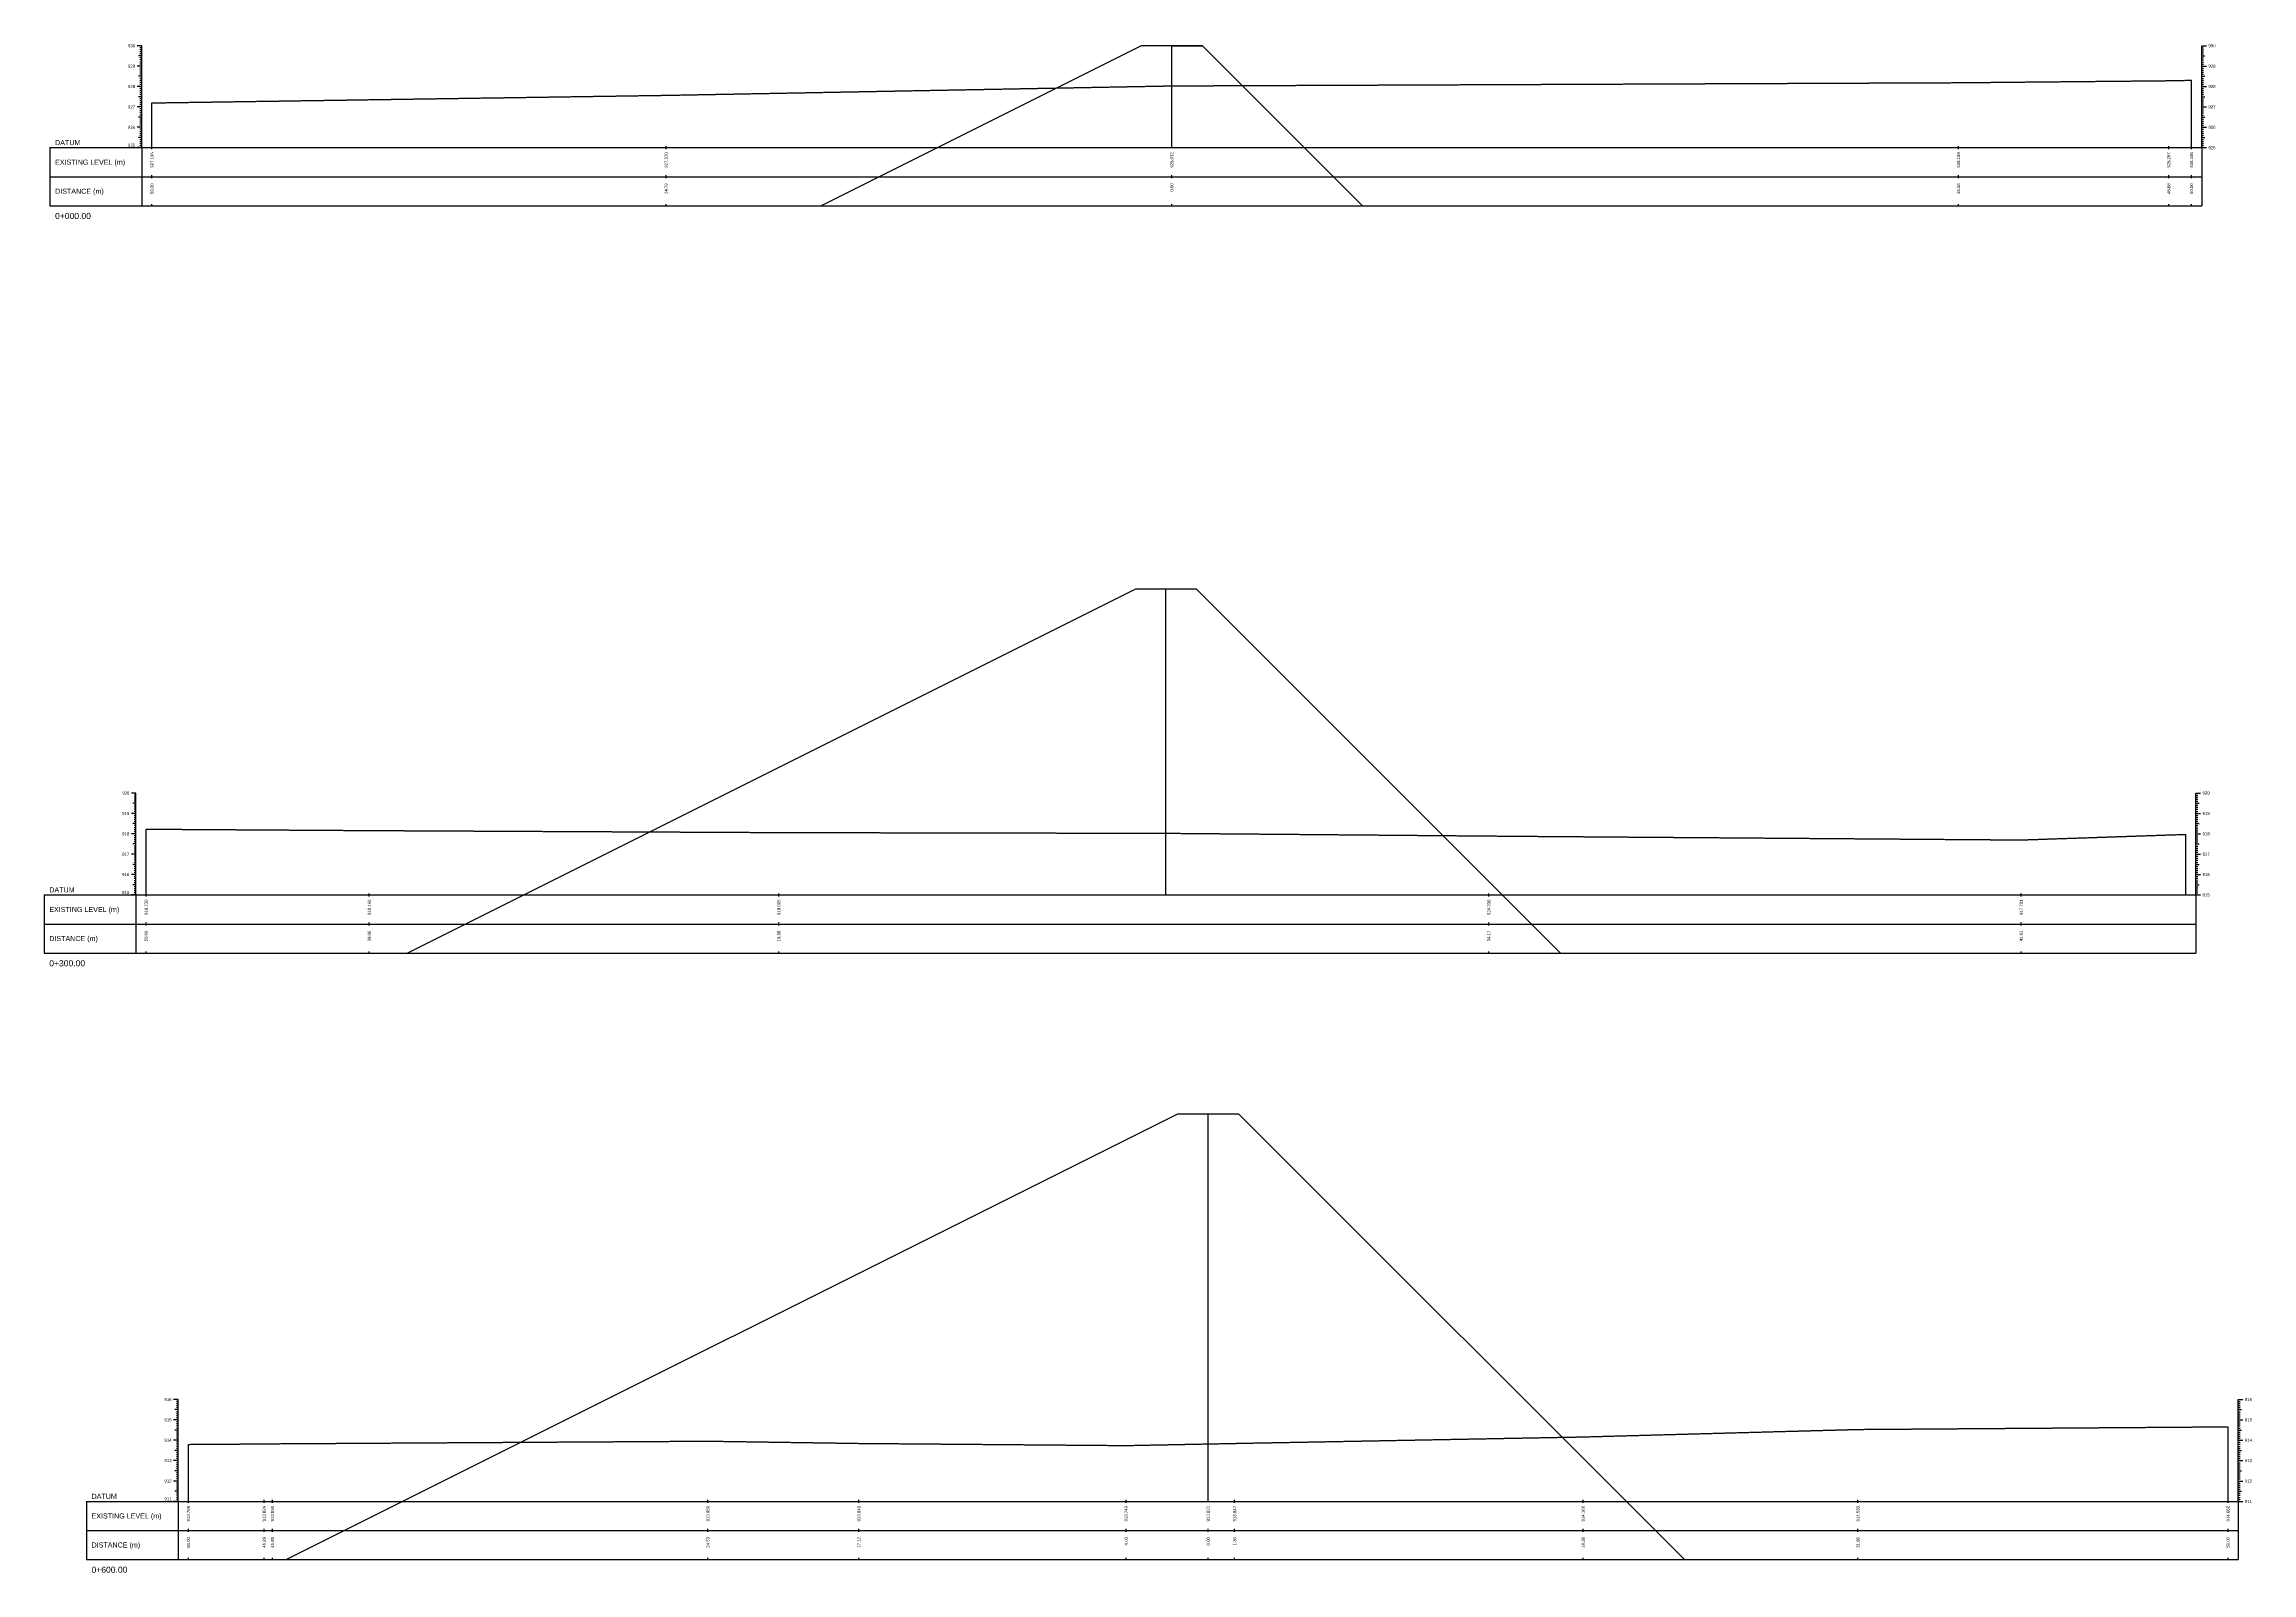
# Model space of a CAD drawing. Header units: millimetres. Extents: x 824502 to 1498685, y 1474633 to 1481826.
# Drawn here: x 1481417 to 1482500, y 1479039 to 1479789 of the extents above; entities that cross this region are included whole.
import ezdxf
from ezdxf.enums import TextEntityAlignment as Align

# ---------------------------------------------------------------- set-up
doc = ezdxf.new("R2010")
doc.units = ezdxf.units.MM
doc.linetypes.add('HIDDEN', pattern=[0.375, 0.25, -0.125])
doc.layers.add('CS_Drawing', color=7, linetype='Continuous')
doc.layers.add('GL', color=3, linetype='HIDDEN')
doc.styles.get("Standard").update_dxf_attribs({"font": 'arial.ttf'})

msp = doc.modelspace()

# ---------------------------------------------------------------- linework, layer by layer
at = {"color": 0}
for p, q in [((1481955.34, 1479788.465), (1481798.374, 1479709.965)), ((1481970.328, 1479788.465), (1481955.328, 1479788.465)), ((1481985.34, 1479788.465), (1481955.34, 1479788.465)), ((1481970.328, 1479738.465), (1481970.328, 1479788.465)), ((1481970.328, 1479788.465), (1481985.328, 1479788.465)), ((1481985.34, 1479788.465), (1482063.84, 1479709.965)), ((1482470.328, 1479739.215), (1482470.328, 1479771.545)), ((1481952.479, 1479521.938), (1481595.556, 1479343.438)), ((1481982.479, 1479521.938), (1481952.479, 1479521.938)), ((1481967.479, 1479371.938), (1481967.479, 1479521.938)), ((1481982.479, 1479521.938), (1482160.979, 1479343.438)), ((1481973.203, 1479264.499), (1481536.298, 1479045.999)), ((1482003.203, 1479264.499), (1481973.203, 1479264.499)), ((1481988.203, 1479074.499), (1481988.203, 1479264.499)), ((1482003.203, 1479264.499), (1482221.703, 1479045.999))]:
    msp.add_line(p, q, dxfattribs=at)
at = {"layer": 'CS_Drawing'}
for p, q in [((1481465.328, 1479788.465), (1481463.078, 1479788.465)), ((1481465.328, 1479788.465), (1481463.753, 1479788.465)), ((1481465.328, 1479783.465), (1481463.753, 1479783.465)), ((1481465.328, 1479788.465), (1481464.428, 1479788.465)), ((1481465.328, 1479787.465), (1481464.428, 1479787.465)), ((1481465.328, 1479786.465), (1481464.428, 1479786.465)), ((1481465.328, 1479785.465), (1481464.428, 1479785.465)), ((1481465.328, 1479784.465), (1481464.428, 1479784.465)), ((1481465.328, 1479783.465), (1481464.428, 1479783.465)), ((1481465.328, 1479782.465), (1481464.428, 1479782.465)), ((1481465.328, 1479738.465), (1481465.328, 1479788.465)), ((1482475.328, 1479788.465), (1482477.578, 1479788.465)), ((1482475.328, 1479788.465), (1482476.903, 1479788.465)), ((1482475.328, 1479788.465), (1482476.228, 1479788.465)), ((1482475.328, 1479738.465), (1482475.328, 1479788.465)), ((1482475.328, 1479787.465), (1482476.228, 1479787.465)), ((1482475.328, 1479786.465), (1482476.228, 1479786.465)), ((1482475.328, 1479785.465), (1482476.228, 1479785.465)), ((1482475.328, 1479784.465), (1482476.228, 1479784.465)), ((1482475.328, 1479783.465), (1482476.903, 1479783.465)), ((1482475.328, 1479783.465), (1482476.228, 1479783.465)), ((1482475.328, 1479782.465), (1482476.228, 1479782.465)), ((1481465.328, 1479778.465), (1481463.078, 1479778.465)), ((1481465.328, 1479778.465), (1481463.753, 1479778.465)), ((1481465.328, 1479773.465), (1481463.753, 1479773.465)), ((1481465.328, 1479781.465), (1481464.428, 1479781.465)), ((1481465.328, 1479780.465), (1481464.428, 1479780.465)), ((1481465.328, 1479779.465), (1481464.428, 1479779.465)), ((1481465.328, 1479778.465), (1481464.428, 1479778.465)), ((1481465.328, 1479777.465), (1481464.428, 1479777.465)), ((1481465.328, 1479776.465), (1481464.428, 1479776.465)), ((1481465.328, 1479775.465), (1481464.428, 1479775.465)), ((1481465.328, 1479774.465), (1481464.428, 1479774.465)), ((1481465.328, 1479773.465), (1481464.428, 1479773.465)), ((1481465.328, 1479772.465), (1481464.428, 1479772.465)), ((1481465.328, 1479771.465), (1481464.428, 1479771.465)), ((1482475.328, 1479781.465), (1482476.228, 1479781.465)), ((1482475.328, 1479780.465), (1482476.228, 1479780.465)), ((1482475.328, 1479779.465), (1482476.228, 1479779.465)), ((1482475.328, 1479778.465), (1482477.578, 1479778.465)), ((1482475.328, 1479778.465), (1482476.903, 1479778.465)), ((1482475.328, 1479778.465), (1482476.228, 1479778.465)), ((1482475.328, 1479777.465), (1482476.228, 1479777.465)), ((1482475.328, 1479776.465), (1482476.228, 1479776.465)), ((1482475.328, 1479775.465), (1482476.228, 1479775.465)), ((1482475.328, 1479774.465), (1482476.228, 1479774.465)), ((1482475.328, 1479773.465), (1482476.903, 1479773.465)), ((1482475.328, 1479773.465), (1482476.228, 1479773.465)), ((1482475.328, 1479772.465), (1482476.228, 1479772.465)), ((1482475.328, 1479771.465), (1482476.228, 1479771.465)), ((1481465.328, 1479768.465), (1481463.078, 1479768.465)), ((1481465.328, 1479768.465), (1481463.753, 1479768.465)), ((1481465.328, 1479763.465), (1481463.753, 1479763.465)), ((1481465.328, 1479770.465), (1481464.428, 1479770.465)), ((1481465.328, 1479769.465), (1481464.428, 1479769.465)), ((1481465.328, 1479768.465), (1481464.428, 1479768.465)), ((1481465.328, 1479767.465), (1481464.428, 1479767.465)), ((1481465.328, 1479766.465), (1481464.428, 1479766.465)), ((1481465.328, 1479765.465), (1481464.428, 1479765.465)), ((1481465.328, 1479764.465), (1481464.428, 1479764.465)), ((1481465.328, 1479763.465), (1481464.428, 1479763.465)), ((1481465.328, 1479762.465), (1481464.428, 1479762.465)), ((1481465.328, 1479761.465), (1481464.428, 1479761.465)), ((1482475.328, 1479770.465), (1482476.228, 1479770.465)), ((1482475.328, 1479769.465), (1482476.228, 1479769.465)), ((1482475.328, 1479768.465), (1482477.578, 1479768.465)), ((1482475.328, 1479768.465), (1482476.903, 1479768.465)), ((1482475.328, 1479768.465), (1482476.228, 1479768.465)), ((1482475.328, 1479767.465), (1482476.228, 1479767.465)), ((1482475.328, 1479766.465), (1482476.228, 1479766.465)), ((1482475.328, 1479765.465), (1482476.228, 1479765.465)), ((1482475.328, 1479764.465), (1482476.228, 1479764.465)), ((1482475.328, 1479763.465), (1482476.903, 1479763.465)), ((1482475.328, 1479763.465), (1482476.228, 1479763.465)), ((1482475.328, 1479762.465), (1482476.228, 1479762.465)), ((1482475.328, 1479761.465), (1482476.228, 1479761.465)), ((1481465.328, 1479758.465), (1481463.078, 1479758.465)), ((1481465.328, 1479758.465), (1481463.753, 1479758.465)), ((1481465.328, 1479753.465), (1481463.753, 1479753.465)), ((1481465.328, 1479760.465), (1481464.428, 1479760.465)), ((1481465.328, 1479759.465), (1481464.428, 1479759.465)), ((1481465.328, 1479758.465), (1481464.428, 1479758.465)), ((1481465.328, 1479757.465), (1481464.428, 1479757.465)), ((1481465.328, 1479756.465), (1481464.428, 1479756.465)), ((1481465.328, 1479755.465), (1481464.428, 1479755.465)), ((1481465.328, 1479754.465), (1481464.428, 1479754.465)), ((1481465.328, 1479753.465), (1481464.428, 1479753.465)), ((1481465.328, 1479752.465), (1481464.428, 1479752.465)), ((1481465.328, 1479751.465), (1481464.428, 1479751.465)), ((1481465.328, 1479750.465), (1481464.428, 1479750.465)), ((1481470.328, 1479738.465), (1481470.328, 1479760.425)), ((1482475.328, 1479760.465), (1482476.228, 1479760.465)), ((1482475.328, 1479759.465), (1482476.228, 1479759.465)), ((1482475.328, 1479758.465), (1482477.578, 1479758.465)), ((1482475.328, 1479758.465), (1482476.903, 1479758.465)), ((1482475.328, 1479758.465), (1482476.228, 1479758.465)), ((1482475.328, 1479757.465), (1482476.228, 1479757.465)), ((1482475.328, 1479756.465), (1482476.228, 1479756.465)), ((1482475.328, 1479755.465), (1482476.228, 1479755.465)), ((1482475.328, 1479754.465), (1482476.228, 1479754.465)), ((1482475.328, 1479753.465), (1482476.903, 1479753.465)), ((1482475.328, 1479753.465), (1482476.228, 1479753.465)), ((1482475.328, 1479752.465), (1482476.228, 1479752.465)), ((1482475.328, 1479751.465), (1482476.228, 1479751.465)), ((1482475.328, 1479750.465), (1482476.228, 1479750.465)), ((1481465.328, 1479748.465), (1481463.078, 1479748.465)), ((1481465.328, 1479748.465), (1481463.753, 1479748.465)), ((1481465.328, 1479743.465), (1481463.753, 1479743.465)), ((1481465.328, 1479749.465), (1481464.428, 1479749.465)), ((1481465.328, 1479748.465), (1481464.428, 1479748.465)), ((1481465.328, 1479747.465), (1481464.428, 1479747.465)), ((1481465.328, 1479746.465), (1481464.428, 1479746.465)), ((1481465.328, 1479745.465), (1481464.428, 1479745.465)), ((1481465.328, 1479744.465), (1481464.428, 1479744.465)), ((1481465.328, 1479743.465), (1481464.428, 1479743.465)), ((1481465.328, 1479742.465), (1481464.428, 1479742.465)), ((1481465.328, 1479741.465), (1481464.428, 1479741.465)), ((1481465.328, 1479740.465), (1481464.428, 1479740.465)), ((1481465.328, 1479739.465), (1481464.428, 1479739.465)), ((1481470.328, 1479737.715), (1481470.328, 1479739.215)), ((1481722.462, 1479737.715), (1481722.462, 1479739.215)), ((1482356.091, 1479737.715), (1482356.091, 1479739.215)), ((1482459.149, 1479737.715), (1482459.149, 1479739.215)), ((1482470.328, 1479737.715), (1482470.328, 1479739.215)), ((1482470.328, 1479737.715), (1482470.328, 1479739.215)), ((1482475.328, 1479749.465), (1482476.228, 1479749.465)), ((1482475.328, 1479748.465), (1482477.578, 1479748.465)), ((1482475.328, 1479748.465), (1482476.903, 1479748.465)), ((1482475.328, 1479748.465), (1482476.228, 1479748.465)), ((1482475.328, 1479747.465), (1482476.228, 1479747.465)), ((1482475.328, 1479746.465), (1482476.228, 1479746.465)), ((1482475.328, 1479745.465), (1482476.228, 1479745.465)), ((1482475.328, 1479744.465), (1482476.228, 1479744.465)), ((1482475.328, 1479743.465), (1482476.903, 1479743.465)), ((1482475.328, 1479743.465), (1482476.228, 1479743.465)), ((1482475.328, 1479742.465), (1482476.228, 1479742.465)), ((1482475.328, 1479741.465), (1482476.228, 1479741.465)), ((1482475.328, 1479740.465), (1482476.228, 1479740.465)), ((1482475.328, 1479739.465), (1482476.228, 1479739.465)), ((1481420.328, 1479738.465), (1481465.328, 1479738.465)), ((1481420.328, 1479738.465), (1481420.328, 1479709.965)), ((1481465.328, 1479738.465), (1481463.078, 1479738.465)), ((1481465.328, 1479738.465), (1481463.753, 1479738.465)), ((1481465.328, 1479738.465), (1481464.428, 1479738.465)), ((1481465.328, 1479738.465), (1482475.328, 1479738.465)), ((1481465.328, 1479738.465), (1481465.328, 1479709.965)), ((1482475.328, 1479738.465), (1482477.578, 1479738.465)), ((1482475.328, 1479738.465), (1482476.903, 1479738.465)), ((1482475.328, 1479738.465), (1482476.228, 1479738.465)), ((1482475.328, 1479738.465), (1482475.328, 1479709.965)), ((1481420.328, 1479724.215), (1481465.328, 1479724.215)), ((1481465.328, 1479724.215), (1482475.328, 1479724.215)), ((1481465.328, 1479724.215), (1482475.328, 1479724.215)), ((1481470.328, 1479723.465), (1481470.328, 1479724.965)), ((1481722.462, 1479723.465), (1481722.462, 1479724.965)), ((1481970.326, 1479723.465), (1481970.326, 1479724.965)), ((1481970.328, 1479723.465), (1481970.328, 1479724.965)), ((1482356.091, 1479723.465), (1482356.091, 1479724.965)), ((1482459.149, 1479723.465), (1482459.149, 1479724.965)), ((1482470.328, 1479723.465), (1482470.328, 1479724.965)), ((1482470.328, 1479723.465), (1482470.328, 1479724.965)), ((1481420.328, 1479709.965), (1481465.328, 1479709.965)), ((1481465.328, 1479709.965), (1482475.328, 1479709.965)), ((1481470.328, 1479709.965), (1481470.328, 1479710.715)), ((1481722.462, 1479709.965), (1481722.462, 1479710.715)), ((1481970.326, 1479709.965), (1481970.326, 1479710.715)), ((1481970.328, 1479709.965), (1481970.328, 1479710.715)), ((1482356.091, 1479709.965), (1482356.091, 1479710.715)), ((1482459.149, 1479709.965), (1482459.149, 1479710.715)), ((1482470.328, 1479709.965), (1482470.328, 1479710.715)), ((1482470.328, 1479709.965), (1482470.328, 1479710.715)), ((1481462.479, 1479421.938), (1481460.229, 1479421.938)), ((1481462.479, 1479421.938), (1481460.904, 1479421.938)), ((1481462.479, 1479416.938), (1481460.904, 1479416.938)), ((1481462.479, 1479421.938), (1481461.579, 1479421.938)), ((1481462.479, 1479420.938), (1481461.579, 1479420.938)), ((1481462.479, 1479419.938), (1481461.579, 1479419.938)), ((1481462.479, 1479418.938), (1481461.579, 1479418.938)), ((1481462.479, 1479417.938), (1481461.579, 1479417.938)), ((1481462.479, 1479416.938), (1481461.579, 1479416.938)), ((1481462.479, 1479415.938), (1481461.579, 1479415.938)), ((1481462.479, 1479414.938), (1481461.579, 1479414.938)), ((1481462.479, 1479371.938), (1481462.479, 1479421.938)), ((1482472.479, 1479421.938), (1482474.729, 1479421.938)), ((1482472.479, 1479421.938), (1482474.054, 1479421.938)), ((1482472.479, 1479421.938), (1482473.379, 1479421.938)), ((1482472.479, 1479371.938), (1482472.479, 1479421.938)), ((1482472.479, 1479420.938), (1482473.379, 1479420.938)), ((1482472.479, 1479419.938), (1482473.379, 1479419.938)), ((1482472.479, 1479418.938), (1482473.379, 1479418.938)), ((1482472.479, 1479417.938), (1482473.379, 1479417.938)), ((1482472.479, 1479416.938), (1482474.054, 1479416.938)), ((1482472.479, 1479416.938), (1482473.379, 1479416.938)), ((1482472.479, 1479415.938), (1482473.379, 1479415.938)), ((1482472.479, 1479414.938), (1482473.379, 1479414.938)), ((1481462.479, 1479411.938), (1481460.229, 1479411.938)), ((1481462.479, 1479411.938), (1481460.904, 1479411.938)), ((1481462.479, 1479406.938), (1481460.904, 1479406.938)), ((1481462.479, 1479413.938), (1481461.579, 1479413.938)), ((1481462.479, 1479412.938), (1481461.579, 1479412.938)), ((1481462.479, 1479411.938), (1481461.579, 1479411.938)), ((1481462.479, 1479410.938), (1481461.579, 1479410.938)), ((1481462.479, 1479409.938), (1481461.579, 1479409.938)), ((1481462.479, 1479408.938), (1481461.579, 1479408.938)), ((1481462.479, 1479407.938), (1481461.579, 1479407.938)), ((1481462.479, 1479406.938), (1481461.579, 1479406.938)), ((1481462.479, 1479405.938), (1481461.579, 1479405.938)), ((1481462.479, 1479404.938), (1481461.579, 1479404.938)), ((1481462.479, 1479403.938), (1481461.579, 1479403.938)), ((1481467.479, 1479371.938), (1481467.479, 1479404.238)), ((1482472.479, 1479413.938), (1482473.379, 1479413.938)), ((1482472.479, 1479412.938), (1482473.379, 1479412.938)), ((1482472.479, 1479411.938), (1482474.729, 1479411.938)), ((1482472.479, 1479411.938), (1482474.054, 1479411.938)), ((1482472.479, 1479411.938), (1482473.379, 1479411.938)), ((1482472.479, 1479410.938), (1482473.379, 1479410.938)), ((1482472.479, 1479409.938), (1482473.379, 1479409.938)), ((1482472.479, 1479408.938), (1482473.379, 1479408.938)), ((1482472.479, 1479407.938), (1482473.379, 1479407.938)), ((1482472.479, 1479406.938), (1482474.054, 1479406.938)), ((1482472.479, 1479406.938), (1482473.379, 1479406.938)), ((1482472.479, 1479405.938), (1482473.379, 1479405.938)), ((1482472.479, 1479404.938), (1482473.379, 1479404.938)), ((1482472.479, 1479403.938), (1482473.379, 1479403.938)), ((1481462.479, 1479401.938), (1481460.229, 1479401.938)), ((1481462.479, 1479401.938), (1481460.904, 1479401.938)), ((1481462.479, 1479396.938), (1481460.904, 1479396.938)), ((1481462.479, 1479402.938), (1481461.579, 1479402.938)), ((1481462.479, 1479401.938), (1481461.579, 1479401.938)), ((1481462.479, 1479400.938), (1481461.579, 1479400.938)), ((1481462.479, 1479399.938), (1481461.579, 1479399.938)), ((1481462.479, 1479398.938), (1481461.579, 1479398.938)), ((1481462.479, 1479397.938), (1481461.579, 1479397.938)), ((1481462.479, 1479396.938), (1481461.579, 1479396.938)), ((1481462.479, 1479395.938), (1481461.579, 1479395.938)), ((1481462.479, 1479394.938), (1481461.579, 1479394.938)), ((1481462.479, 1479393.938), (1481461.579, 1479393.938)), ((1481462.479, 1479392.938), (1481461.579, 1479392.938)), ((1482467.479, 1479371.938), (1482467.479, 1479401.678)), ((1482472.479, 1479402.938), (1482473.379, 1479402.938)), ((1482472.479, 1479401.938), (1482474.729, 1479401.938)), ((1482472.479, 1479401.938), (1482474.054, 1479401.938)), ((1482472.479, 1479401.938), (1482473.379, 1479401.938)), ((1482472.479, 1479400.938), (1482473.379, 1479400.938)), ((1482472.479, 1479399.938), (1482473.379, 1479399.938)), ((1482472.479, 1479398.938), (1482473.379, 1479398.938)), ((1482472.479, 1479397.938), (1482473.379, 1479397.938)), ((1482472.479, 1479396.938), (1482474.054, 1479396.938)), ((1482472.479, 1479396.938), (1482473.379, 1479396.938)), ((1482472.479, 1479395.938), (1482473.379, 1479395.938)), ((1482472.479, 1479394.938), (1482473.379, 1479394.938)), ((1482472.479, 1479393.938), (1482473.379, 1479393.938)), ((1482472.479, 1479392.938), (1482473.379, 1479392.938)), ((1481462.479, 1479391.938), (1481460.229, 1479391.938)), ((1481462.479, 1479381.938), (1481460.229, 1479381.938)), ((1481462.479, 1479391.938), (1481460.904, 1479391.938)), ((1481462.479, 1479386.938), (1481460.904, 1479386.938)), ((1481462.479, 1479381.938), (1481460.904, 1479381.938)), ((1481462.479, 1479391.938), (1481461.579, 1479391.938)), ((1481462.479, 1479390.938), (1481461.579, 1479390.938)), ((1481462.479, 1479389.938), (1481461.579, 1479389.938)), ((1481462.479, 1479388.938), (1481461.579, 1479388.938)), ((1481462.479, 1479387.938), (1481461.579, 1479387.938)), ((1481462.479, 1479386.938), (1481461.579, 1479386.938)), ((1481462.479, 1479385.938), (1481461.579, 1479385.938)), ((1481462.479, 1479384.938), (1481461.579, 1479384.938)), ((1481462.479, 1479383.938), (1481461.579, 1479383.938)), ((1481462.479, 1479382.938), (1481461.579, 1479382.938)), ((1481462.479, 1479381.938), (1481461.579, 1479381.938)), ((1482472.479, 1479391.938), (1482474.729, 1479391.938)), ((1482472.479, 1479391.938), (1482474.054, 1479391.938)), ((1482472.479, 1479391.938), (1482473.379, 1479391.938)), ((1482472.479, 1479390.938), (1482473.379, 1479390.938)), ((1482472.479, 1479389.938), (1482473.379, 1479389.938)), ((1482472.479, 1479388.938), (1482473.379, 1479388.938)), ((1482472.479, 1479387.938), (1482473.379, 1479387.938)), ((1482472.479, 1479386.938), (1482474.054, 1479386.938)), ((1482472.479, 1479386.938), (1482473.379, 1479386.938)), ((1482472.479, 1479385.938), (1482473.379, 1479385.938)), ((1482472.479, 1479384.938), (1482473.379, 1479384.938)), ((1482472.479, 1479383.938), (1482473.379, 1479383.938)), ((1482472.479, 1479382.938), (1482473.379, 1479382.938)), ((1482472.479, 1479381.938), (1482474.729, 1479381.938)), ((1482472.479, 1479381.938), (1482474.054, 1479381.938)), ((1482472.479, 1479381.938), (1482473.379, 1479381.938)), ((1481417.479, 1479371.938), (1481462.479, 1479371.938)), ((1481417.479, 1479371.938), (1481417.479, 1479343.438)), ((1481462.479, 1479371.938), (1481460.229, 1479371.938)), ((1481462.479, 1479376.938), (1481460.904, 1479376.938)), ((1481462.479, 1479371.938), (1481460.904, 1479371.938)), ((1481462.479, 1479380.938), (1481461.579, 1479380.938)), ((1481462.479, 1479379.938), (1481461.579, 1479379.938)), ((1481462.479, 1479378.938), (1481461.579, 1479378.938)), ((1481462.479, 1479377.938), (1481461.579, 1479377.938)), ((1481462.479, 1479376.938), (1481461.579, 1479376.938)), ((1481462.479, 1479375.938), (1481461.579, 1479375.938)), ((1481462.479, 1479374.938), (1481461.579, 1479374.938)), ((1481462.479, 1479373.938), (1481461.579, 1479373.938)), ((1481462.479, 1479372.938), (1481461.579, 1479372.938)), ((1481462.479, 1479371.938), (1481461.579, 1479371.938)), ((1481462.479, 1479371.938), (1482472.479, 1479371.938)), ((1481462.479, 1479371.938), (1481462.479, 1479343.438)), ((1481467.479, 1479371.188), (1481467.479, 1479372.688)), ((1481576.891, 1479371.188), (1481576.891, 1479372.688)), ((1481777.677, 1479371.188), (1481777.677, 1479372.688)), ((1482125.758, 1479371.188), (1482125.758, 1479372.688)), ((1482386.81, 1479371.188), (1482386.81, 1479372.688)), ((1482472.479, 1479380.938), (1482473.379, 1479380.938)), ((1482472.479, 1479379.938), (1482473.379, 1479379.938)), ((1482472.479, 1479378.938), (1482473.379, 1479378.938)), ((1482472.479, 1479377.938), (1482473.379, 1479377.938)), ((1482472.479, 1479376.938), (1482474.054, 1479376.938)), ((1482472.479, 1479376.938), (1482473.379, 1479376.938)), ((1482472.479, 1479375.938), (1482473.379, 1479375.938)), ((1482472.479, 1479374.938), (1482473.379, 1479374.938)), ((1482472.479, 1479373.938), (1482473.379, 1479373.938)), ((1482472.479, 1479372.938), (1482473.379, 1479372.938)), ((1482472.479, 1479371.938), (1482474.729, 1479371.938)), ((1482472.479, 1479371.938), (1482474.054, 1479371.938)), ((1482472.479, 1479371.938), (1482473.379, 1479371.938)), ((1482472.479, 1479371.938), (1482472.479, 1479343.438)), ((1481417.479, 1479357.688), (1481462.479, 1479357.688)), ((1481462.479, 1479357.688), (1482472.479, 1479357.688)), ((1481462.479, 1479357.688), (1482472.479, 1479357.688)), ((1481467.479, 1479356.938), (1481467.479, 1479358.438)), ((1481576.891, 1479356.938), (1481576.891, 1479358.438)), ((1481777.677, 1479356.938), (1481777.677, 1479358.438)), ((1482125.758, 1479356.938), (1482125.758, 1479358.438)), ((1482386.81, 1479356.938), (1482386.81, 1479358.438)), ((1481417.479, 1479343.438), (1481462.479, 1479343.438)), ((1481462.479, 1479343.438), (1482472.479, 1479343.438)), ((1481467.479, 1479343.438), (1481467.479, 1479344.188)), ((1481576.891, 1479343.438), (1481576.891, 1479344.188)), ((1481777.677, 1479343.438), (1481777.677, 1479344.188)), ((1482125.758, 1479343.438), (1482125.758, 1479344.188)), ((1482386.81, 1479343.438), (1482386.81, 1479344.188)), ((1481483.203, 1479124.499), (1481480.953, 1479124.499)), ((1481483.203, 1479124.499), (1481481.628, 1479124.499)), ((1481483.203, 1479124.499), (1481482.303, 1479124.499)), ((1481483.203, 1479123.499), (1481482.303, 1479123.499)), ((1481483.203, 1479122.499), (1481482.303, 1479122.499)), ((1481483.203, 1479074.499), (1481483.203, 1479124.499)), ((1482493.203, 1479124.499), (1482495.453, 1479124.499)), ((1482493.203, 1479124.499), (1482494.778, 1479124.499)), ((1482493.203, 1479124.499), (1482494.103, 1479124.499)), ((1482493.203, 1479074.499), (1482493.203, 1479124.499)), ((1482493.203, 1479123.499), (1482494.103, 1479123.499)), ((1482493.203, 1479122.499), (1482494.103, 1479122.499)), ((1481483.203, 1479114.499), (1481480.953, 1479114.499)), ((1481483.203, 1479119.499), (1481481.628, 1479119.499)), ((1481483.203, 1479114.499), (1481481.628, 1479114.499)), ((1481483.203, 1479121.499), (1481482.303, 1479121.499)), ((1481483.203, 1479120.499), (1481482.303, 1479120.499)), ((1481483.203, 1479119.499), (1481482.303, 1479119.499)), ((1481483.203, 1479118.499), (1481482.303, 1479118.499)), ((1481483.203, 1479117.499), (1481482.303, 1479117.499)), ((1481483.203, 1479116.499), (1481482.303, 1479116.499)), ((1481483.203, 1479115.499), (1481482.303, 1479115.499)), ((1481483.203, 1479114.499), (1481482.303, 1479114.499)), ((1481483.203, 1479113.499), (1481482.303, 1479113.499)), ((1481483.203, 1479112.499), (1481482.303, 1479112.499)), ((1481483.203, 1479111.499), (1481482.303, 1479111.499)), ((1482488.203, 1479074.499), (1482488.203, 1479111.119)), ((1482493.203, 1479121.499), (1482494.103, 1479121.499)), ((1482493.203, 1479120.499), (1482494.103, 1479120.499)), ((1482493.203, 1479119.499), (1482494.778, 1479119.499)), ((1482493.203, 1479119.499), (1482494.103, 1479119.499)), ((1482493.203, 1479118.499), (1482494.103, 1479118.499)), ((1482493.203, 1479117.499), (1482494.103, 1479117.499)), ((1482493.203, 1479116.499), (1482494.103, 1479116.499)), ((1482493.203, 1479115.499), (1482494.103, 1479115.499)), ((1482493.203, 1479114.499), (1482495.453, 1479114.499)), ((1482493.203, 1479114.499), (1482494.778, 1479114.499)), ((1482493.203, 1479114.499), (1482494.103, 1479114.499)), ((1482493.203, 1479114.499), (1482495.453, 1479114.499)), ((1482493.203, 1479114.499), (1482494.778, 1479114.499)), ((1482493.203, 1479074.499), (1482493.203, 1479114.499)), ((1482493.203, 1479113.499), (1482494.103, 1479113.499)), ((1482493.203, 1479113.499), (1482494.103, 1479113.499)), ((1482493.203, 1479112.499), (1482494.103, 1479112.499)), ((1482493.203, 1479112.499), (1482494.103, 1479112.499)), ((1482493.203, 1479111.499), (1482494.103, 1479111.499)), ((1482493.203, 1479111.499), (1482494.103, 1479111.499)), ((1481483.203, 1479104.499), (1481480.953, 1479104.499)), ((1481483.203, 1479109.499), (1481481.628, 1479109.499)), ((1481483.203, 1479104.499), (1481481.628, 1479104.499)), ((1481483.203, 1479110.499), (1481482.303, 1479110.499)), ((1481483.203, 1479109.499), (1481482.303, 1479109.499)), ((1481483.203, 1479108.499), (1481482.303, 1479108.499)), ((1481483.203, 1479107.499), (1481482.303, 1479107.499)), ((1481483.203, 1479106.499), (1481482.303, 1479106.499)), ((1481483.203, 1479105.499), (1481482.303, 1479105.499)), ((1481483.203, 1479104.499), (1481482.303, 1479104.499)), ((1481483.203, 1479103.499), (1481482.303, 1479103.499)), ((1481483.203, 1479102.499), (1481482.303, 1479102.499)), ((1481483.203, 1479101.499), (1481482.303, 1479101.499)), ((1481483.203, 1479100.499), (1481482.303, 1479100.499)), ((1481488.203, 1479074.499), (1481488.203, 1479102.489)), ((1482493.203, 1479110.499), (1482494.103, 1479110.499)), ((1482493.203, 1479110.499), (1482494.103, 1479110.499)), ((1482493.203, 1479109.499), (1482494.778, 1479109.499)), ((1482493.203, 1479109.499), (1482494.103, 1479109.499)), ((1482493.203, 1479109.499), (1482494.778, 1479109.499)), ((1482493.203, 1479109.499), (1482494.103, 1479109.499)), ((1482493.203, 1479108.499), (1482494.103, 1479108.499)), ((1482493.203, 1479108.499), (1482494.103, 1479108.499)), ((1482493.203, 1479107.499), (1482494.103, 1479107.499)), ((1482493.203, 1479107.499), (1482494.103, 1479107.499)), ((1482493.203, 1479106.499), (1482494.103, 1479106.499)), ((1482493.203, 1479106.499), (1482494.103, 1479106.499)), ((1482493.203, 1479105.499), (1482494.103, 1479105.499)), ((1482493.203, 1479105.499), (1482494.103, 1479105.499)), ((1482493.203, 1479104.499), (1482495.453, 1479104.499)), ((1482493.203, 1479104.499), (1482494.778, 1479104.499)), ((1482493.203, 1479104.499), (1482494.103, 1479104.499)), ((1482493.203, 1479104.499), (1482495.453, 1479104.499)), ((1482493.203, 1479104.499), (1482494.778, 1479104.499)), ((1482493.203, 1479104.499), (1482494.103, 1479104.499)), ((1482493.203, 1479103.499), (1482494.103, 1479103.499)), ((1482493.203, 1479103.499), (1482494.103, 1479103.499)), ((1482493.203, 1479102.499), (1482494.103, 1479102.499)), ((1482493.203, 1479102.499), (1482494.103, 1479102.499)), ((1482493.203, 1479101.499), (1482494.103, 1479101.499)), ((1482493.203, 1479101.499), (1482494.103, 1479101.499)), ((1482493.203, 1479100.499), (1482494.103, 1479100.499)), ((1482493.203, 1479100.499), (1482494.103, 1479100.499)), ((1481483.203, 1479094.499), (1481480.953, 1479094.499)), ((1481483.203, 1479099.499), (1481481.628, 1479099.499)), ((1481483.203, 1479094.499), (1481481.628, 1479094.499)), ((1481483.203, 1479089.499), (1481481.628, 1479089.499)), ((1481483.203, 1479099.499), (1481482.303, 1479099.499)), ((1481483.203, 1479098.499), (1481482.303, 1479098.499)), ((1481483.203, 1479097.499), (1481482.303, 1479097.499)), ((1481483.203, 1479096.499), (1481482.303, 1479096.499)), ((1481483.203, 1479095.499), (1481482.303, 1479095.499)), ((1481483.203, 1479094.499), (1481482.303, 1479094.499)), ((1481483.203, 1479093.499), (1481482.303, 1479093.499)), ((1481483.203, 1479092.499), (1481482.303, 1479092.499)), ((1481483.203, 1479091.499), (1481482.303, 1479091.499)), ((1481483.203, 1479090.499), (1481482.303, 1479090.499)), ((1481483.203, 1479089.499), (1481482.303, 1479089.499)), ((1482488.203, 1479074.499), (1482488.203, 1479094.499)), ((1482488.203, 1479074.499), (1482488.203, 1479094.499)), ((1482493.203, 1479099.499), (1482494.778, 1479099.499)), ((1482493.203, 1479099.499), (1482494.103, 1479099.499)), ((1482493.203, 1479099.499), (1482494.778, 1479099.499)), ((1482493.203, 1479099.499), (1482494.103, 1479099.499)), ((1482493.203, 1479098.499), (1482494.103, 1479098.499)), ((1482493.203, 1479098.499), (1482494.103, 1479098.499)), ((1482493.203, 1479097.499), (1482494.103, 1479097.499)), ((1482493.203, 1479097.499), (1482494.103, 1479097.499)), ((1482493.203, 1479096.499), (1482494.103, 1479096.499)), ((1482493.203, 1479096.499), (1482494.103, 1479096.499)), ((1482493.203, 1479095.499), (1482494.103, 1479095.499)), ((1482493.203, 1479095.499), (1482494.103, 1479095.499)), ((1482493.203, 1479094.499), (1482495.453, 1479094.499)), ((1482493.203, 1479094.499), (1482494.778, 1479094.499)), ((1482493.203, 1479094.499), (1482494.103, 1479094.499)), ((1482493.203, 1479094.499), (1482495.453, 1479094.499)), ((1482493.203, 1479094.499), (1482494.778, 1479094.499)), ((1482493.203, 1479094.499), (1482494.103, 1479094.499)), ((1482493.203, 1479093.499), (1482494.103, 1479093.499)), ((1482493.203, 1479093.499), (1482494.103, 1479093.499)), ((1482493.203, 1479092.499), (1482494.103, 1479092.499)), ((1482493.203, 1479092.499), (1482494.103, 1479092.499)), ((1482493.203, 1479091.499), (1482494.103, 1479091.499)), ((1482493.203, 1479091.499), (1482494.103, 1479091.499)), ((1482493.203, 1479090.499), (1482494.103, 1479090.499)), ((1482493.203, 1479090.499), (1482494.103, 1479090.499)), ((1482493.203, 1479089.499), (1482494.778, 1479089.499)), ((1482493.203, 1479089.499), (1482494.103, 1479089.499)), ((1482493.203, 1479089.499), (1482494.778, 1479089.499)), ((1482493.203, 1479089.499), (1482494.103, 1479089.499)), ((1481483.203, 1479084.499), (1481480.953, 1479084.499)), ((1481483.203, 1479084.499), (1481481.628, 1479084.499)), ((1481483.203, 1479079.499), (1481481.628, 1479079.499)), ((1481483.203, 1479088.499), (1481482.303, 1479088.499)), ((1481483.203, 1479087.499), (1481482.303, 1479087.499)), ((1481483.203, 1479086.499), (1481482.303, 1479086.499)), ((1481483.203, 1479085.499), (1481482.303, 1479085.499)), ((1481483.203, 1479084.499), (1481482.303, 1479084.499)), ((1481483.203, 1479083.499), (1481482.303, 1479083.499)), ((1481483.203, 1479082.499), (1481482.303, 1479082.499)), ((1481483.203, 1479081.499), (1481482.303, 1479081.499)), ((1481483.203, 1479080.499), (1481482.303, 1479080.499)), ((1481483.203, 1479079.499), (1481482.303, 1479079.499)), ((1482493.203, 1479088.499), (1482494.103, 1479088.499)), ((1482493.203, 1479088.499), (1482494.103, 1479088.499)), ((1482493.203, 1479087.499), (1482494.103, 1479087.499)), ((1482493.203, 1479087.499), (1482494.103, 1479087.499)), ((1482493.203, 1479086.499), (1482494.103, 1479086.499)), ((1482493.203, 1479086.499), (1482494.103, 1479086.499)), ((1482493.203, 1479085.499), (1482494.103, 1479085.499)), ((1482493.203, 1479085.499), (1482494.103, 1479085.499)), ((1482493.203, 1479084.499), (1482495.453, 1479084.499)), ((1482493.203, 1479084.499), (1482494.778, 1479084.499)), ((1482493.203, 1479084.499), (1482494.103, 1479084.499)), ((1482493.203, 1479084.499), (1482495.453, 1479084.499)), ((1482493.203, 1479084.499), (1482494.778, 1479084.499)), ((1482493.203, 1479084.499), (1482494.103, 1479084.499)), ((1482493.203, 1479083.499), (1482494.103, 1479083.499)), ((1482493.203, 1479083.499), (1482494.103, 1479083.499)), ((1482493.203, 1479082.499), (1482494.103, 1479082.499)), ((1482493.203, 1479082.499), (1482494.103, 1479082.499)), ((1482493.203, 1479081.499), (1482494.103, 1479081.499)), ((1482493.203, 1479081.499), (1482494.103, 1479081.499)), ((1482493.203, 1479080.499), (1482494.103, 1479080.499)), ((1482493.203, 1479080.499), (1482494.103, 1479080.499)), ((1482493.203, 1479079.499), (1482494.778, 1479079.499)), ((1482493.203, 1479079.499), (1482494.103, 1479079.499)), ((1482493.203, 1479079.499), (1482494.778, 1479079.499)), ((1482493.203, 1479079.499), (1482494.103, 1479079.499)), ((1481438.203, 1479074.499), (1481483.203, 1479074.499)), ((1481438.203, 1479074.499), (1481438.203, 1479045.999)), ((1481483.203, 1479074.499), (1481480.953, 1479074.499)), ((1481483.203, 1479074.499), (1481481.628, 1479074.499)), ((1481483.203, 1479078.499), (1481482.303, 1479078.499)), ((1481483.203, 1479077.499), (1481482.303, 1479077.499)), ((1481483.203, 1479076.499), (1481482.303, 1479076.499)), ((1481483.203, 1479075.499), (1481482.303, 1479075.499)), ((1481483.203, 1479074.499), (1481482.303, 1479074.499)), ((1481483.203, 1479074.499), (1482493.203, 1479074.499)), ((1481483.203, 1479074.499), (1481483.203, 1479045.999)), ((1481488.203, 1479073.749), (1481488.203, 1479075.249)), ((1481525.341, 1479073.749), (1481525.341, 1479075.249)), ((1481529.415, 1479073.749), (1481529.415, 1479075.249)), ((1481742.914, 1479073.749), (1481742.914, 1479075.249)), ((1481816.973, 1479073.749), (1481816.973, 1479075.249)), ((1481947.919, 1479073.749), (1481947.919, 1479075.249)), ((1482001.174, 1479073.749), (1482001.174, 1479075.249)), ((1482172.004, 1479073.749), (1482172.004, 1479075.249)), ((1482306.786, 1479073.749), (1482306.786, 1479075.249)), ((1482438.203, 1479074.499), (1482483.203, 1479074.499)), ((1482483.203, 1479074.499), (1482493.203, 1479074.499)), ((1482488.203, 1479073.749), (1482488.203, 1479075.249)), ((1482488.203, 1479073.749), (1482488.203, 1479075.249)), ((1482493.203, 1479078.499), (1482494.103, 1479078.499)), ((1482493.203, 1479078.499), (1482494.103, 1479078.499)), ((1482493.203, 1479077.499), (1482494.103, 1479077.499)), ((1482493.203, 1479077.499), (1482494.103, 1479077.499)), ((1482493.203, 1479076.499), (1482494.103, 1479076.499)), ((1482493.203, 1479076.499), (1482494.103, 1479076.499)), ((1482493.203, 1479075.499), (1482494.103, 1479075.499)), ((1482493.203, 1479075.499), (1482494.103, 1479075.499)), ((1482493.203, 1479074.499), (1482495.453, 1479074.499)), ((1482493.203, 1479074.499), (1482494.778, 1479074.499)), ((1482493.203, 1479074.499), (1482494.103, 1479074.499)), ((1482493.203, 1479074.499), (1482493.203, 1479045.999)), ((1482493.203, 1479074.499), (1482495.453, 1479074.499)), ((1482493.203, 1479074.499), (1482494.778, 1479074.499)), ((1482493.203, 1479074.499), (1482494.103, 1479074.499)), ((1482493.203, 1479074.499), (1482493.203, 1479045.999)), ((1481438.203, 1479060.249), (1481483.203, 1479060.249)), ((1481483.203, 1479060.249), (1482493.203, 1479060.249)), ((1481483.203, 1479060.249), (1482493.203, 1479060.249)), ((1481488.203, 1479059.499), (1481488.203, 1479060.999)), ((1481525.341, 1479059.499), (1481525.341, 1479060.999)), ((1481529.415, 1479059.499), (1481529.415, 1479060.999)), ((1481742.914, 1479059.499), (1481742.914, 1479060.999)), ((1481816.973, 1479059.499), (1481816.973, 1479060.999)), ((1481947.919, 1479059.499), (1481947.919, 1479060.999)), ((1481988.203, 1479059.499), (1481988.203, 1479060.999)), ((1482001.174, 1479059.499), (1482001.174, 1479060.999)), ((1482172.004, 1479059.499), (1482172.004, 1479060.999)), ((1482306.786, 1479059.499), (1482306.786, 1479060.999)), ((1482438.203, 1479060.249), (1482483.203, 1479060.249)), ((1482483.203, 1479060.249), (1482493.203, 1479060.249)), ((1482483.203, 1479060.249), (1482493.203, 1479060.249)), ((1482488.203, 1479059.499), (1482488.203, 1479060.999)), ((1482488.203, 1479059.499), (1482488.203, 1479060.999)), ((1481488.203, 1479045.999), (1481488.203, 1479046.749)), ((1481525.341, 1479045.999), (1481525.341, 1479046.749)), ((1481529.415, 1479045.999), (1481529.415, 1479046.749)), ((1481742.914, 1479045.999), (1481742.914, 1479046.749)), ((1481816.973, 1479045.999), (1481816.973, 1479046.749)), ((1481947.919, 1479045.999), (1481947.919, 1479046.749)), ((1481988.203, 1479045.999), (1481988.203, 1479046.749)), ((1482001.174, 1479045.999), (1482001.174, 1479046.749)), ((1482172.004, 1479045.999), (1482172.004, 1479046.749)), ((1482306.786, 1479045.999), (1482306.786, 1479046.749)), ((1482488.203, 1479045.999), (1482488.203, 1479046.749)), ((1482488.203, 1479045.999), (1482488.203, 1479046.749)), ((1481438.203, 1479045.999), (1481483.203, 1479045.999)), ((1481483.203, 1479045.999), (1482493.203, 1479045.999)), ((1482438.203, 1479045.999), (1482483.203, 1479045.999)), ((1482483.203, 1479045.999), (1482493.203, 1479045.999))]:
    msp.add_line(p, q, dxfattribs=at)
at = {"layer": 'GL'}
for points in [[(1481470.328, 1479760.425), (1481722.462, 1479764.165), (1481970.326, 1479768.785), (1482356.091, 1479770.355), (1482459.149, 1479771.335), (1482470.328, 1479771.545)], [(1481467.479, 1479404.238), (1481576.891, 1479403.558), (1481777.677, 1479402.588), (1481967.479, 1479402.228), (1482141.411, 1479400.758), (1482386.81, 1479398.948), (1482467.479, 1479401.678)], [(1481488.203, 1479102.489), (1481525.341, 1479102.739), (1481529.415, 1479102.799), (1481742.914, 1479104.079), (1481816.973, 1479102.979), (1481947.919, 1479101.929), (1481988.203, 1479102.719), (1482001.174, 1479102.969), (1482172.004, 1479106.159), (1482306.786, 1479109.829), (1482488.203, 1479111.119)], [(1482488.203, 1479094.499), (1482488.203, 1479094.499)]]:
    msp.add_lwpolyline(points, dxfattribs=at)

# ---------------------------------------------------------------- texts
at = {"layer": 'CS_Drawing'}
for s, p in [('930', (1481462.078, 1479788.465)), ('929', (1481462.078, 1479778.465)), ('928', (1481462.078, 1479768.465)), ('927', (1481462.078, 1479758.465)), ('926', (1481462.078, 1479748.465)), ('920', (1481459.229, 1479421.938)), ('919', (1481459.229, 1479411.938)), ('918', (1481459.229, 1479401.938)), ('917', (1481459.229, 1479391.938)), ('916', (1481459.229, 1479381.938)), ('916', (1481479.953, 1479124.499)), ('915', (1481479.953, 1479114.499)), ('914', (1481479.953, 1479104.499)), ('913', (1481479.953, 1479094.499)), ('912', (1481479.953, 1479084.499))]:
    msp.add_text(s, height=1.5, dxfattribs=at).set_placement(p, align=Align.MIDDLE_RIGHT)
for s, height, p in [('930', 1.5, (1482478.578, 1479788.465)), ('929', 1.5, (1482478.578, 1479778.465)), ('928', 1.5, (1482478.578, 1479768.465)), ('927', 1.5, (1482478.578, 1479758.465)), ('DATUM', 2.5, (1481422.828, 1479740.965)), ('926', 1.5, (1482478.578, 1479748.465)), ('925', 1.5, (1482478.578, 1479738.465)), ('925', 1.5, (1482478.578, 1479738.465)), ('EXISTING LEVEL (m)', 2.5, (1481422.828, 1479731.34)), ('DISTANCE (m)', 2.5, (1481422.828, 1479717.09)), ('0+000.00', 3, (1481422.828, 1479704.965)), ('920', 1.5, (1482475.729, 1479421.938)), ('919', 1.5, (1482475.729, 1479411.938)), ('918', 1.5, (1482475.729, 1479401.938)), ('917', 1.5, (1482475.729, 1479391.938)), ('916', 1.5, (1482475.729, 1479381.938)), ('DATUM', 2.5, (1481419.979, 1479374.438)), ('915', 1.5, (1482475.729, 1479371.938)), ('915', 1.5, (1482475.729, 1479371.938)), ('EXISTING LEVEL (m)', 2.5, (1481419.979, 1479364.813)), ('DISTANCE (m)', 2.5, (1481419.979, 1479350.563)), ('0+300.00', 3, (1481419.979, 1479338.438)), ('916', 1.5, (1482496.453, 1479124.499)), ('915', 1.5, (1482496.453, 1479114.499)), ('914', 1.5, (1482496.453, 1479104.499)), ('913', 1.5, (1482496.453, 1479094.499)), ('912', 1.5, (1482496.453, 1479084.499)), ('DATUM', 2.5, (1481440.703, 1479076.999)), ('EXISTING LEVEL (m)', 2.5, (1481440.703, 1479067.374)), ('911', 1.5, (1482496.453, 1479074.499)), ('911', 1.5, (1482496.453, 1479074.499)), ('DISTANCE (m)', 2.5, (1481440.703, 1479053.124)), ('0+600.00', 3, (1481440.703, 1479040.999))]:
    msp.add_text(s, height=height, dxfattribs=at).set_placement(p, align=Align.MIDDLE_LEFT)
for s, p in [('925', (1481462.078, 1479738.915)), ('915', (1481459.229, 1479372.388)), ('911', (1481479.953, 1479074.949))]:
    msp.add_text(s, height=1.5, dxfattribs=at).set_placement(p, align=Align.RIGHT)
for s, p in [('927.196', (1481470.328, 1479736.215)), ('927.570', (1481722.462, 1479736.215)), ('928.032', (1481970.326, 1479736.215)), ('928.189', (1482356.091, 1479736.215)), ('928.287', (1482459.149, 1479736.215)), ('928.308', (1482470.328, 1479736.215)), ('50.00', (1481470.328, 1479720.965)), ('24.79', (1481722.462, 1479720.965)), ('0.00', (1481970.326, 1479720.965)), ('38.58', (1482356.091, 1479720.965)), ('48.88', (1482459.149, 1479720.965)), ('50.00', (1482470.328, 1479720.965)), ('918.230', (1481467.479, 1479369.688)), ('918.162', (1481576.891, 1479369.688)), ('918.065', (1481777.677, 1479369.688)), ('924.336', (1482125.758, 1479369.688)), ('917.701', (1482386.81, 1479369.688)), ('50.00', (1481467.479, 1479354.438)), ('39.06', (1481576.891, 1479354.438)), ('18.98', (1481777.677, 1479354.438)), ('34.17', (1482125.758, 1479354.438)), ('41.93', (1482386.81, 1479354.438)), ('913.799', (1481488.203, 1479072.249)), ('913.824', (1481525.341, 1479072.249)), ('913.830', (1481529.415, 1479072.249)), ('913.958', (1481742.914, 1479072.249)), ('913.848', (1481816.973, 1479072.249)), ('913.743', (1481947.919, 1479072.249)), ('913.822', (1481988.203, 1479072.249)), ('913.847', (1482001.174, 1479072.249)), ('914.166', (1482172.004, 1479072.249)), ('914.533', (1482306.786, 1479072.249)), ('914.662', (1482488.203, 1479072.249)), ('50.00', (1481488.203, 1479056.999)), ('46.29', (1481525.341, 1479056.999)), ('45.88', (1481529.415, 1479056.999)), ('24.53', (1481742.914, 1479056.999)), ('17.12', (1481816.973, 1479056.999)), ('4.03', (1481947.919, 1479056.999)), ('0.00', (1481988.203, 1479056.999)), ('1.30', (1482001.174, 1479056.999)), ('18.38', (1482172.004, 1479056.999)), ('31.86', (1482306.786, 1479056.999)), ('50.00', (1482488.203, 1479056.999)), ('0.00', (1482488.203, 1479056.999))]:
    msp.add_text(s, height=1.5, rotation=90, dxfattribs=at).set_placement(p, align=Align.MIDDLE_RIGHT)

doc.saveas('drawing.dxf')
